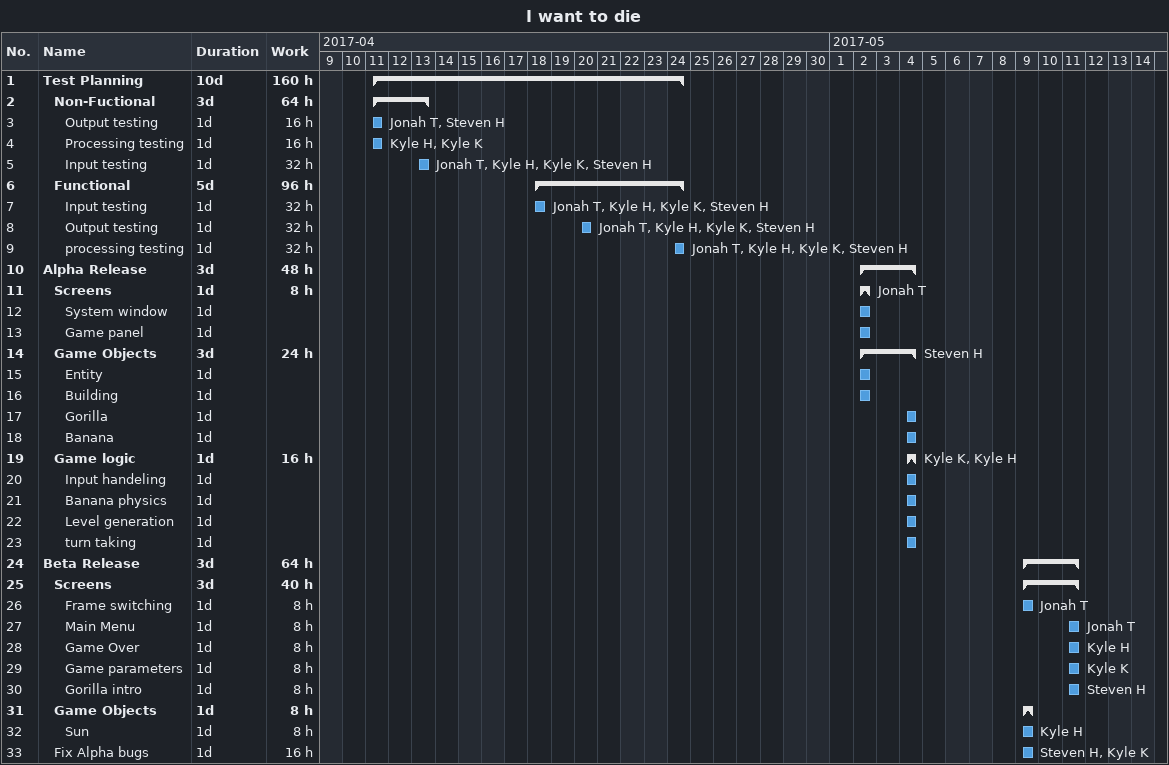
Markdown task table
I want to die

| ID | Level | Task | Duration | Start | Finish | Resources | Work (h) |
|---|---|---|---|---|---|---|---|
| 1 | 1 | **Test Planning** | 10d | 2017-04-11 | 2017-04-24 |  | 160 |
| 2 | 2 | **Non-Fuctional** | 3d | 2017-04-11 | 2017-04-13 |  | 64 |
| 3 | 3 | Output testing | 1d | 2017-04-11 | 2017-04-11 | Jonah T, Steven H | 16 |
| 4 | 3 | Processing testing | 1d | 2017-04-11 | 2017-04-11 | Kyle H, Kyle K | 16 |
| 5 | 3 | Input testing | 1d | 2017-04-13 | 2017-04-13 | Jonah T, Kyle H, Kyle K, Steven H | 32 |
| 6 | 2 | **Functional** | 5d | 2017-04-18 | 2017-04-24 |  | 96 |
| 7 | 3 | Input testing | 1d | 2017-04-18 | 2017-04-18 | Jonah T, Kyle H, Kyle K, Steven H | 32 |
| 8 | 3 | Output testing | 1d | 2017-04-20 | 2017-04-20 | Jonah T, Kyle H, Kyle K, Steven H | 32 |
| 9 | 3 | processing testing | 1d | 2017-04-24 | 2017-04-24 | Jonah T, Kyle H, Kyle K, Steven H | 32 |
| 10 | 1 | **Alpha Release** | 3d | 2017-05-02 | 2017-05-04 |  | 48 |
| 11 | 2 | **Screens** | 1d | 2017-05-02 | 2017-05-02 | Jonah T | 8 |
| 12 | 3 | System window | 1d | 2017-05-02 | 2017-05-02 |  |  |
| 13 | 3 | Game panel | 1d | 2017-05-02 | 2017-05-02 |  |  |
| 14 | 2 | **Game Objects** | 3d | 2017-05-02 | 2017-05-04 | Steven H | 24 |
| 15 | 3 | Entity | 1d | 2017-05-02 | 2017-05-02 |  |  |
| 16 | 3 | Building | 1d | 2017-05-02 | 2017-05-02 |  |  |
| 17 | 3 | Gorilla | 1d | 2017-05-04 | 2017-05-04 |  |  |
| 18 | 3 | Banana | 1d | 2017-05-04 | 2017-05-04 |  |  |
| 19 | 2 | **Game logic** | 1d | 2017-05-04 | 2017-05-04 | Kyle K, Kyle H | 16 |
| 20 | 3 | Input handeling | 1d | 2017-05-04 | 2017-05-04 |  |  |
| 21 | 3 | Banana physics | 1d | 2017-05-04 | 2017-05-04 |  |  |
| 22 | 3 | Level generation | 1d | 2017-05-04 | 2017-05-04 |  |  |
| 23 | 3 | turn taking | 1d | 2017-05-04 | 2017-05-04 |  |  |
| 24 | 1 | **Beta Release** | 3d | 2017-05-09 | 2017-05-11 |  | 64 |
| 25 | 2 | **Screens** | 3d | 2017-05-09 | 2017-05-11 |  | 40 |
| 26 | 3 | Frame switching | 1d | 2017-05-09 | 2017-05-09 | Jonah T | 8 |
| 27 | 3 | Main Menu | 1d | 2017-05-11 | 2017-05-11 | Jonah T | 8 |
| 28 | 3 | Game Over | 1d | 2017-05-11 | 2017-05-11 | Kyle H | 8 |
| 29 | 3 | Game parameters | 1d | 2017-05-11 | 2017-05-11 | Kyle K | 8 |
| 30 | 3 | Gorilla intro | 1d | 2017-05-11 | 2017-05-11 | Steven H | 8 |
| 31 | 2 | **Game Objects** | 1d | 2017-05-09 | 2017-05-09 |  | 8 |
| 32 | 3 | Sun | 1d | 2017-05-09 | 2017-05-09 | Kyle H | 8 |
| 33 | 2 | Fix Alpha bugs | 1d | 2017-05-09 | 2017-05-09 | Steven H, Kyle K | 16 |
